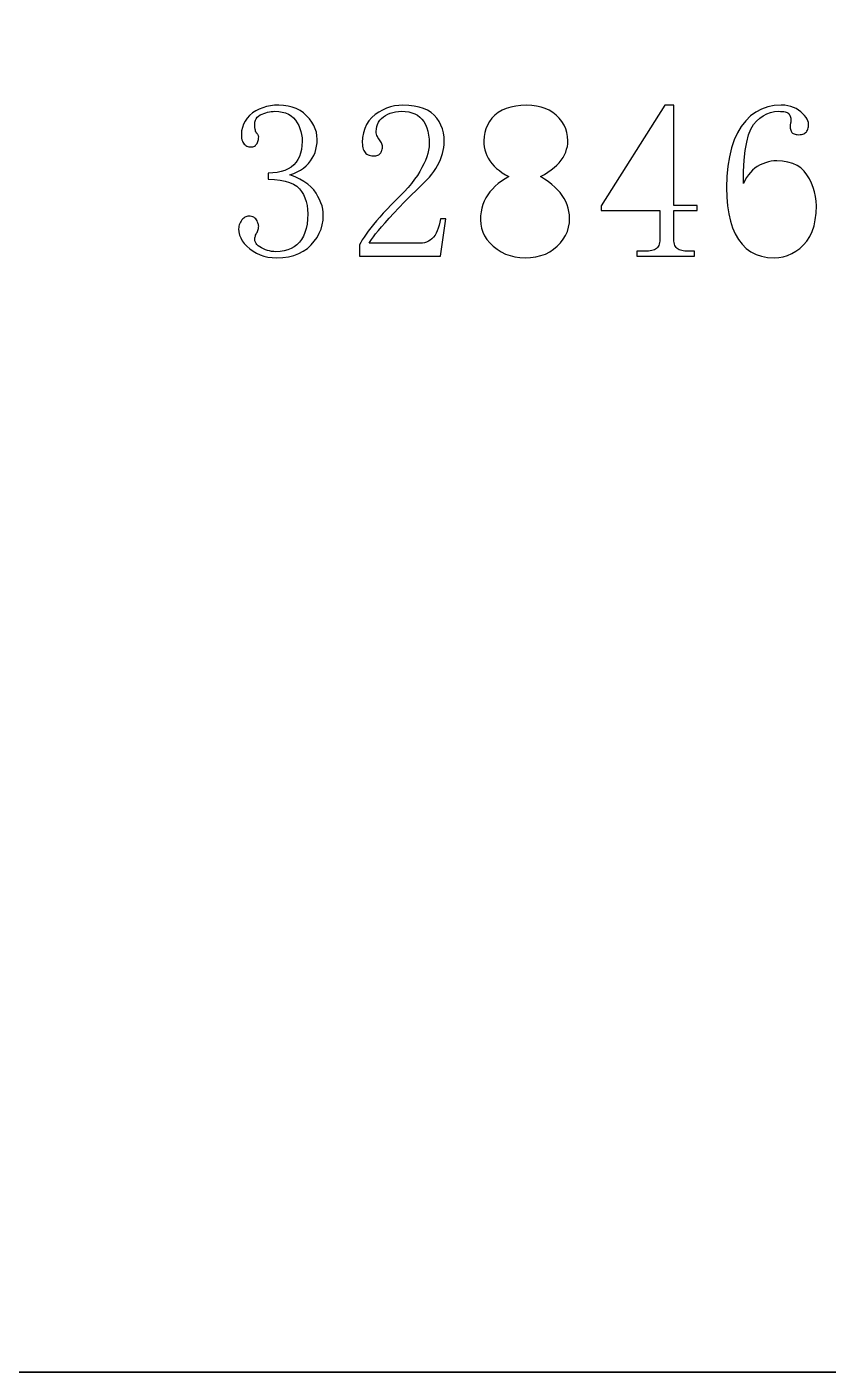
# Model space of a CAD drawing. Extents: x -190 to 190, y -140 to 140.
# Drawn here: x -116.01 to -96.03, y -140 to -106.46 of the extents above; entities that cross this region are included whole.
import ezdxf

# ---------------------------------------------------------------- set-up
doc = ezdxf.new("R2010")
doc.units = 0
doc.header["$MEASUREMENT"] = 0
doc.layers.get('0').update_dxf_attribs({"linetype": 'CONTINUOUS'})

msp = doc.modelspace()

# ---------------------------------------------------------------- linework, layer by layer
for points in [[(-190, -0.299), (-190.000996, -0.3), (-190.000996, -0.3), (-190.000996, -139), (-190.000996, -139, 0.414222), (-189, -140.000996), (-189, -140.000996), (-0.3, -140.000996), (-0.3, -140.000996), (-0.299, -140), (-0.299, -140), (-0.3, -139.999004), (-0.3, -139.999004), (-189, -139.999004), (-189, -139.999004, -0.414222), (-189.999004, -139), (-189.999004, -139), (-189.999004, -0.3), (-189.999004, -0.3), (-190, -0.299)], [(-0.300001, -140), (-189.00002, -140), (-189.00002, -140, -0.414214), (-190, -139.00001), (-190, -139.00001), (-190, -0.300007)]]:
    msp.add_lwpolyline(points, format="xyb")
for points in [[(-108.622002, -111.277998), (-108.616006, -111.161006), (-108.616006, -111.161006), (-108.62, -111.082002), (-108.62, -111.082002), (-108.630996, -111.002998), (-108.630996, -111.002998), (-108.649004, -110.922998), (-108.649004, -110.922998), (-108.675, -110.844004), (-108.675, -110.844004), (-108.707998, -110.763994), (-108.707998, -110.763994), (-108.749004, -110.685), (-108.749004, -110.685), (-108.797002, -110.605996), (-108.797002, -110.605996), (-108.854004, -110.525), (-108.854004, -110.525), (-108.924004, -110.449004), (-108.924004, -110.449004), (-109.005, -110.379004), (-109.005, -110.379004), (-109.097998, -110.312998), (-109.097998, -110.312998), (-109.203008, -110.252998), (-109.203008, -110.252998), (-109.320996, -110.197998), (-109.320996, -110.197998), (-109.449004, -110.147002), (-109.449004, -110.147002), (-109.353994, -110.112998), (-109.353994, -110.112998), (-109.265996, -110.073994), (-109.265996, -110.073994), (-109.185, -110.028994), (-109.185, -110.028994), (-109.112002, -109.98), (-109.112002, -109.98), (-109.045996, -109.925), (-109.045996, -109.925), (-108.986992, -109.865), (-108.986992, -109.865), (-108.935996, -109.8), (-108.935996, -109.8), (-108.891006, -109.735), (-108.891006, -109.735), (-108.854004, -109.665), (-108.854004, -109.665), (-108.822998, -109.592002), (-108.822998, -109.592002), (-108.8, -109.513994), (-108.8, -109.513994), (-108.782998, -109.432998), (-108.782998, -109.432998), (-108.772002, -109.347998), (-108.772002, -109.347998), (-108.769004, -109.257998), (-108.769004, -109.257998), (-108.773994, -109.172002), (-108.773994, -109.172002), (-108.79, -109.085996), (-108.79, -109.085996), (-108.816992, -109.002002), (-108.816992, -109.002002), (-108.855, -108.917998), (-108.855, -108.917998), (-108.903994, -108.836006), (-108.903994, -108.836006), (-108.962998, -108.755), (-108.962998, -108.755), (-109.033008, -108.675), (-109.033008, -108.675), (-109.112002, -108.605), (-109.112002, -108.605), (-109.197002, -108.545996), (-109.197002, -108.545996), (-109.29, -108.497002), (-109.29, -108.497002), (-109.389004, -108.46), (-109.389004, -108.46), (-109.495, -108.432998), (-109.495, -108.432998), (-109.607998, -108.416992), (-109.607998, -108.416992), (-109.727002, -108.410996), (-109.727002, -108.410996), (-109.831992, -108.415), (-109.831992, -108.415), (-109.934004, -108.427002), (-109.934004, -108.427002), (-110.031006, -108.447002), (-110.031006, -108.447002), (-110.124004, -108.475), (-110.124004, -108.475), (-110.212998, -108.51), (-110.212998, -108.51), (-110.298994, -108.553994), (-110.298994, -108.553994), (-110.38, -108.606006), (-110.38, -108.606006), (-110.454004, -108.667998), (-110.454004, -108.667998), (-110.515996, -108.735), (-110.515996, -108.735), (-110.566992, -108.807002), (-110.566992, -108.807002), (-110.607002, -108.885), (-110.607002, -108.885), (-110.635, -108.967002), (-110.635, -108.967002), (-110.652002, -109.055), (-110.652002, -109.055), (-110.657998, -109.147002), (-110.657998, -109.147002), (-110.655996, -109.192998), (-110.655996, -109.192998), (-110.652002, -109.235), (-110.652002, -109.235), (-110.645, -109.272002), (-110.645, -109.272002), (-110.635, -109.305996), (-110.635, -109.305996), (-110.621992, -109.335996), (-110.621992, -109.335996), (-110.607002, -109.362002), (-110.607002, -109.362002), (-110.587998, -109.382998), (-110.587998, -109.382998), (-110.567998, -109.402002), (-110.567998, -109.402002), (-110.545996, -109.417998), (-110.545996, -109.417998), (-110.523994, -109.43), (-110.523994, -109.43), (-110.5, -109.44), (-110.5, -109.44), (-110.475, -109.447002), (-110.475, -109.447002), (-110.449004, -109.452002), (-110.449004, -109.452002), (-110.422002, -109.452998), (-110.422002, -109.452998), (-110.395, -109.452002), (-110.395, -109.452002), (-110.371006, -109.447002), (-110.371006, -109.447002), (-110.349004, -109.44), (-110.349004, -109.44), (-110.329004, -109.43), (-110.329004, -109.43), (-110.311006, -109.417998), (-110.311006, -109.417998), (-110.295996, -109.402002), (-110.295996, -109.402002), (-110.282998, -109.382998), (-110.282998, -109.382998), (-110.267998, -109.362998), (-110.267998, -109.362998), (-110.256006, -109.34), (-110.256006, -109.34), (-110.245, -109.315996), (-110.245, -109.315996), (-110.237002, -109.291006), (-110.237002, -109.291006), (-110.232002, -109.262998), (-110.232002, -109.262998), (-110.227998, -109.233994), (-110.227998, -109.233994), (-110.226992, -109.203008), (-110.226992, -109.203008), (-110.227998, -109.187002), (-110.227998, -109.187002), (-110.232002, -109.172002), (-110.232002, -109.172002), (-110.237002, -109.157998), (-110.237002, -109.157998), (-110.245, -109.144004), (-110.245, -109.144004), (-110.256006, -109.130996), (-110.256006, -109.130996), (-110.267998, -109.117998), (-110.267998, -109.117998), (-110.282998, -109.105996), (-110.282998, -109.105996), (-110.294004, -109.087998), (-110.294004, -109.087998), (-110.302998, -109.065), (-110.302998, -109.065), (-110.311006, -109.037998), (-110.311006, -109.037998), (-110.317002, -109.006006), (-110.317002, -109.006006), (-110.320996, -108.97), (-110.320996, -108.97), (-110.324004, -108.929004), (-110.324004, -108.929004), (-110.324004, -108.882998), (-110.324004, -108.882998), (-110.320996, -108.833994), (-110.320996, -108.833994), (-110.31, -108.788994), (-110.31, -108.788994), (-110.290996, -108.749004), (-110.290996, -108.749004), (-110.265996, -108.712998), (-110.265996, -108.712998), (-110.232002, -108.682002), (-110.232002, -108.682002), (-110.192002, -108.655996), (-110.192002, -108.655996), (-110.143994, -108.632998), (-110.143994, -108.632998), (-110.097002, -108.615), (-110.097002, -108.615), (-110.05, -108.599004), (-110.05, -108.599004), (-110.004004, -108.586992), (-110.004004, -108.586992), (-109.957998, -108.577002), (-109.957998, -108.577002), (-109.912998, -108.57), (-109.912998, -108.57), (-109.867998, -108.565), (-109.867998, -108.565), (-109.824004, -108.563994), (-109.824004, -108.563994), (-109.729004, -108.568994), (-109.729004, -108.568994), (-109.640996, -108.582002), (-109.640996, -108.582002), (-109.56, -108.605), (-109.56, -108.605), (-109.487002, -108.637002), (-109.487002, -108.637002), (-109.420996, -108.677002), (-109.420996, -108.677002), (-109.362002, -108.727002), (-109.362002, -108.727002), (-109.310996, -108.786006), (-109.310996, -108.786006), (-109.265996, -108.850996), (-109.265996, -108.850996), (-109.228994, -108.92), (-109.228994, -108.92), (-109.197998, -108.992002), (-109.197998, -108.992002), (-109.175, -109.067002), (-109.175, -109.067002), (-109.157998, -109.145996), (-109.157998, -109.145996), (-109.147002, -109.227998), (-109.147002, -109.227998), (-109.144004, -109.314004), (-109.144004, -109.314004), (-109.148008, -109.417998), (-109.148008, -109.417998), (-109.160996, -109.515), (-109.160996, -109.515), (-109.182002, -109.605), (-109.182002, -109.605), (-109.211992, -109.687998), (-109.211992, -109.687998), (-109.25, -109.765), (-109.25, -109.765), (-109.297002, -109.834004), (-109.297002, -109.834004), (-109.352002, -109.897002), (-109.352002, -109.897002), (-109.415996, -109.952998), (-109.415996, -109.952998), (-109.489004, -109.999004), (-109.489004, -109.999004), (-109.572002, -110.037998), (-109.572002, -110.037998), (-109.662998, -110.067002), (-109.662998, -110.067002), (-109.762998, -110.088994), (-109.762998, -110.088994), (-109.872998, -110.100996), (-109.872998, -110.100996), (-109.990996, -110.105996), (-109.990996, -110.105996), (-109.990996, -110.257998), (-109.990996, -110.257998), (-109.835996, -110.262998), (-109.835996, -110.262998), (-109.695, -110.277998), (-109.695, -110.277998), (-109.568994, -110.302002), (-109.568994, -110.302002), (-109.457998, -110.335996), (-109.457998, -110.335996), (-109.362002, -110.379004), (-109.362002, -110.379004), (-109.28, -110.432002), (-109.28, -110.432002), (-109.212998, -110.495), (-109.212998, -110.495), (-109.157998, -110.565), (-109.157998, -110.565), (-109.110996, -110.642002), (-109.110996, -110.642002), (-109.072998, -110.725), (-109.072998, -110.725), (-109.042998, -110.813994), (-109.042998, -110.813994), (-109.022002, -110.91), (-109.022002, -110.91), (-109.008994, -111.011992), (-109.008994, -111.011992), (-109.005, -111.12), (-109.005, -111.12), (-109.008994, -111.252998), (-109.008994, -111.252998), (-109.022002, -111.376006), (-109.022002, -111.376006), (-109.042998, -111.487998), (-109.042998, -111.487998), (-109.072998, -111.589004), (-109.072998, -111.589004), (-109.110996, -111.679004), (-109.110996, -111.679004), (-109.157998, -111.759004), (-109.157998, -111.759004), (-109.212998, -111.827998), (-109.212998, -111.827998), (-109.272998, -111.891006), (-109.272998, -111.891006), (-109.34, -111.943994), (-109.34, -111.943994), (-109.415996, -111.987002), (-109.415996, -111.987002), (-109.499004, -112.020996), (-109.499004, -112.020996), (-109.59, -112.045), (-109.59, -112.045), (-109.69, -112.058994), (-109.69, -112.058994), (-109.797002, -112.063994), (-109.797002, -112.063994), (-109.852002, -112.062002), (-109.852002, -112.062002), (-109.906006, -112.056006), (-109.906006, -112.056006), (-109.957998, -112.046006), (-109.957998, -112.046006), (-110.01, -112.031992), (-110.01, -112.031992), (-110.06, -112.014004), (-110.06, -112.014004), (-110.11, -111.992998), (-110.11, -111.992998), (-110.157998, -111.967002), (-110.157998, -111.967002), (-110.202002, -111.942002), (-110.202002, -111.942002), (-110.239004, -111.915996), (-110.239004, -111.915996), (-110.27, -111.887998), (-110.27, -111.887998), (-110.294004, -111.857998), (-110.294004, -111.857998), (-110.311006, -111.827002), (-110.311006, -111.827002), (-110.320996, -111.792998), (-110.320996, -111.792998), (-110.324004, -111.757998), (-110.324004, -111.757998), (-110.324004, -111.737998), (-110.324004, -111.737998), (-110.320996, -111.717998), (-110.320996, -111.717998), (-110.317002, -111.695996), (-110.317002, -111.695996), (-110.311006, -111.675), (-110.311006, -111.675), (-110.302998, -111.652002), (-110.302998, -111.652002), (-110.294004, -111.629004), (-110.294004, -111.629004), (-110.282998, -111.606006), (-110.282998, -111.606006), (-110.267998, -111.585), (-110.267998, -111.585), (-110.256006, -111.562998), (-110.256006, -111.562998), (-110.245, -111.538994), (-110.245, -111.538994), (-110.237002, -111.512998), (-110.237002, -111.512998), (-110.232002, -111.485), (-110.232002, -111.485), (-110.227998, -111.455996), (-110.227998, -111.455996), (-110.226992, -111.425), (-110.226992, -111.425), (-110.227998, -111.407998), (-110.227998, -111.407998), (-110.232002, -111.39), (-110.232002, -111.39), (-110.237002, -111.37), (-110.237002, -111.37), (-110.245, -111.348008), (-110.245, -111.348008), (-110.256006, -111.325), (-110.256006, -111.325), (-110.267998, -111.299004), (-110.267998, -111.299004), (-110.282998, -111.272002), (-110.282998, -111.272002), (-110.3, -111.247002), (-110.3, -111.247002), (-110.320996, -111.225), (-110.320996, -111.225), (-110.345996, -111.207002), (-110.345996, -111.207002), (-110.373994, -111.192998), (-110.373994, -111.192998), (-110.405, -111.182998), (-110.405, -111.182998), (-110.439004, -111.177002), (-110.439004, -111.177002), (-110.477002, -111.175), (-110.477002, -111.175), (-110.500996, -111.177002), (-110.500996, -111.177002), (-110.525, -111.182998), (-110.525, -111.182998), (-110.549004, -111.192998), (-110.549004, -111.192998), (-110.572002, -111.207002), (-110.572002, -111.207002), (-110.596006, -111.225), (-110.596006, -111.225), (-110.62, -111.247002), (-110.62, -111.247002), (-110.643994, -111.272002), (-110.643994, -111.272002), (-110.665996, -111.300996), (-110.665996, -111.300996), (-110.685, -111.33), (-110.685, -111.33), (-110.7, -111.360996), (-110.7, -111.360996), (-110.712002, -111.392998), (-110.712002, -111.392998), (-110.72, -111.425), (-110.72, -111.425), (-110.725996, -111.459004), (-110.725996, -111.459004), (-110.727002, -111.495), (-110.727002, -111.495), (-110.722002, -111.573008), (-110.722002, -111.573008), (-110.705, -111.649004), (-110.705, -111.649004), (-110.675996, -111.722002), (-110.675996, -111.722002), (-110.637002, -111.794004), (-110.637002, -111.794004), (-110.586006, -111.862998), (-110.586006, -111.862998), (-110.522998, -111.93), (-110.522998, -111.93), (-110.449004, -111.995), (-110.449004, -111.995), (-110.367998, -112.053994), (-110.367998, -112.053994), (-110.281992, -112.102998), (-110.281992, -112.102998), (-110.191006, -112.144004), (-110.191006, -112.144004), (-110.095996, -112.176006), (-110.095996, -112.176006), (-109.995996, -112.199004), (-109.995996, -112.199004), (-109.892002, -112.212002), (-109.892002, -112.212002), (-109.782998, -112.217002), (-109.782998, -112.217002), (-109.628994, -112.21), (-109.628994, -112.21), (-109.485996, -112.190996), (-109.485996, -112.190996), (-109.352998, -112.157998), (-109.352998, -112.157998), (-109.23, -112.112998), (-109.23, -112.112998), (-109.117002, -112.053994), (-109.117002, -112.053994), (-109.013994, -111.982002), (-109.013994, -111.982002), (-108.922002, -111.897002), (-108.922002, -111.897002), (-108.841006, -111.804004), (-108.841006, -111.804004), (-108.772002, -111.707002), (-108.772002, -111.707002), (-108.715996, -111.606006), (-108.715996, -111.606006), (-108.672002, -111.500996), (-108.672002, -111.500996), (-108.640996, -111.390996), (-108.640996, -111.390996), (-108.622002, -111.277998)], [(-105.980996, -109.257998), (-105.977002, -109.37), (-105.977002, -109.37), (-105.980996, -109.45), (-105.980996, -109.45), (-105.991992, -109.532002), (-105.991992, -109.532002), (-106.01, -109.615), (-106.01, -109.615), (-106.035996, -109.700996), (-106.035996, -109.700996), (-106.068994, -109.787998), (-106.068994, -109.787998), (-106.11, -109.875996), (-106.11, -109.875996), (-106.158008, -109.967002), (-106.158008, -109.967002), (-106.21, -110.062998), (-106.21, -110.062998), (-106.27, -110.160996), (-106.27, -110.160996), (-106.339004, -110.26), (-106.339004, -110.26), (-106.416006, -110.361006), (-106.416006, -110.361006), (-106.501992, -110.464004), (-106.501992, -110.464004), (-106.597002, -110.569004), (-106.597002, -110.569004), (-106.698994, -110.675), (-106.698994, -110.675), (-106.815, -110.787998), (-106.815, -110.787998), (-106.923994, -110.897002), (-106.923994, -110.897002), (-107.026006, -111.002998), (-107.026006, -111.002998), (-107.120996, -111.103994), (-107.120996, -111.103994), (-107.21, -111.201006), (-107.21, -111.201006), (-107.290996, -111.294004), (-107.290996, -111.294004), (-107.366006, -111.382998), (-107.366006, -111.382998), (-107.433994, -111.469004), (-107.433994, -111.469004), (-107.497002, -111.55), (-107.497002, -111.55), (-107.552002, -111.628008), (-107.552002, -111.628008), (-107.602002, -111.700996), (-107.602002, -111.700996), (-107.645, -111.77), (-107.645, -111.77), (-107.682002, -111.836006), (-107.682002, -111.836006), (-107.712998, -111.897002), (-107.712998, -111.897002), (-107.712998, -112.175), (-107.712998, -112.175), (-105.699004, -112.175), (-105.699004, -112.175), (-105.561006, -111.245), (-105.561006, -111.245), (-105.699004, -111.245), (-105.699004, -111.245), (-105.712998, -111.328994), (-105.712998, -111.328994), (-105.73, -111.406992), (-105.73, -111.406992), (-105.75, -111.477998), (-105.75, -111.477998), (-105.774004, -111.543994), (-105.774004, -111.543994), (-105.802002, -111.602998), (-105.802002, -111.602998), (-105.832002, -111.656006), (-105.832002, -111.656006), (-105.865996, -111.702998), (-105.865996, -111.702998), (-105.907002, -111.743008), (-105.907002, -111.743008), (-105.95, -111.777998), (-105.95, -111.777998), (-105.995, -111.805996), (-105.995, -111.805996), (-106.042998, -111.827998), (-106.042998, -111.827998), (-106.092998, -111.842998), (-106.092998, -111.842998), (-106.145, -111.852998), (-106.145, -111.852998), (-106.198994, -111.855996), (-106.198994, -111.855996), (-107.477002, -111.855996), (-107.477002, -111.855996), (-107.452002, -111.810996), (-107.452002, -111.810996), (-107.415996, -111.757002), (-107.415996, -111.757002), (-107.368994, -111.692998), (-107.368994, -111.692998), (-107.312002, -111.62), (-107.312002, -111.62), (-107.242998, -111.537002), (-107.242998, -111.537002), (-107.164004, -111.443994), (-107.164004, -111.443994), (-107.074004, -111.342002), (-107.074004, -111.342002), (-106.972998, -111.225996), (-106.972998, -111.225996), (-106.858994, -111.101006), (-106.858994, -111.101006), (-106.732998, -110.967998), (-106.732998, -110.967998), (-106.593994, -110.825), (-106.593994, -110.825), (-106.441992, -110.672998), (-106.441992, -110.672998), (-106.279004, -110.512002), (-106.279004, -110.512002), (-106.102002, -110.342002), (-106.102002, -110.342002), (-106.032998, -110.274004), (-106.032998, -110.274004), (-105.97, -110.205), (-105.97, -110.205), (-105.911006, -110.133994), (-105.911006, -110.133994), (-105.857002, -110.062998), (-105.857002, -110.062998), (-105.809004, -109.99), (-105.809004, -109.99), (-105.765996, -109.917002), (-105.765996, -109.917002), (-105.727002, -109.842002), (-105.727002, -109.842002), (-105.694004, -109.765996), (-105.694004, -109.765996), (-105.665996, -109.691006), (-105.665996, -109.691006), (-105.642998, -109.615996), (-105.642998, -109.615996), (-105.625, -109.54), (-105.625, -109.54), (-105.612002, -109.465), (-105.612002, -109.465), (-105.605, -109.389004), (-105.605, -109.389004), (-105.601992, -109.314004), (-105.601992, -109.314004), (-105.607002, -109.205), (-105.607002, -109.205), (-105.622998, -109.102002), (-105.622998, -109.102002), (-105.647998, -109.003994), (-105.647998, -109.003994), (-105.683994, -108.91), (-105.683994, -108.91), (-105.73, -108.822002), (-105.73, -108.822002), (-105.786006, -108.738994), (-105.786006, -108.738994), (-105.852002, -108.661006), (-105.852002, -108.661006), (-105.929004, -108.595), (-105.929004, -108.595), (-106.017998, -108.539004), (-106.017998, -108.539004), (-106.117998, -108.492998), (-106.117998, -108.492998), (-106.229004, -108.457002), (-106.229004, -108.457002), (-106.351006, -108.432002), (-106.351006, -108.432002), (-106.485, -108.415996), (-106.485, -108.415996), (-106.63, -108.410996), (-106.63, -108.410996), (-106.735996, -108.415996), (-106.735996, -108.415996), (-106.84, -108.430996), (-106.84, -108.430996), (-106.940996, -108.455), (-106.940996, -108.455), (-107.04, -108.487998), (-107.04, -108.487998), (-107.137002, -108.531992), (-107.137002, -108.531992), (-107.231992, -108.585), (-107.231992, -108.585), (-107.323994, -108.646992), (-107.323994, -108.646992), (-107.409004, -108.718994), (-107.409004, -108.718994), (-107.481006, -108.8), (-107.481006, -108.8), (-107.54, -108.891006), (-107.54, -108.891006), (-107.585, -108.99), (-107.585, -108.99), (-107.617998, -109.097998), (-107.617998, -109.097998), (-107.637002, -109.215), (-107.637002, -109.215), (-107.644004, -109.342002), (-107.644004, -109.342002), (-107.642998, -109.390996), (-107.642998, -109.390996), (-107.637998, -109.435996), (-107.637998, -109.435996), (-107.630996, -109.475996), (-107.630996, -109.475996), (-107.620996, -109.512002), (-107.620996, -109.512002), (-107.607998, -109.543008), (-107.607998, -109.543008), (-107.592998, -109.57), (-107.592998, -109.57), (-107.574004, -109.592002), (-107.574004, -109.592002), (-107.552998, -109.614004), (-107.552998, -109.614004), (-107.529004, -109.632998), (-107.529004, -109.632998), (-107.502002, -109.647998), (-107.502002, -109.647998), (-107.472002, -109.66), (-107.472002, -109.66), (-107.44, -109.667998), (-107.44, -109.667998), (-107.404004, -109.672998), (-107.404004, -109.672998), (-107.366006, -109.675), (-107.366006, -109.675), (-107.335996, -109.674004), (-107.335996, -109.674004), (-107.307002, -109.670996), (-107.307002, -109.670996), (-107.280996, -109.665), (-107.280996, -109.665), (-107.257002, -109.656992), (-107.257002, -109.656992), (-107.235996, -109.647002), (-107.235996, -109.647002), (-107.215996, -109.633994), (-107.215996, -109.633994), (-107.198994, -109.62), (-107.198994, -109.62), (-107.185, -109.602998), (-107.185, -109.602998), (-107.172002, -109.582998), (-107.172002, -109.582998), (-107.162002, -109.562002), (-107.162002, -109.562002), (-107.153994, -109.537998), (-107.153994, -109.537998), (-107.147998, -109.512002), (-107.147998, -109.512002), (-107.145, -109.484004), (-107.145, -109.484004), (-107.143994, -109.452998), (-107.143994, -109.452998), (-107.145, -109.429004), (-107.145, -109.429004), (-107.15, -109.403994), (-107.15, -109.403994), (-107.157002, -109.379004), (-107.157002, -109.379004), (-107.167002, -109.352998), (-107.167002, -109.352998), (-107.179004, -109.327002), (-107.179004, -109.327002), (-107.195, -109.3), (-107.195, -109.3), (-107.212998, -109.272002), (-107.212998, -109.272002), (-107.235, -109.247998), (-107.235, -109.247998), (-107.253994, -109.220996), (-107.253994, -109.220996), (-107.268994, -109.192998), (-107.268994, -109.192998), (-107.280996, -109.164004), (-107.280996, -109.164004), (-107.29, -109.132002), (-107.29, -109.132002), (-107.295, -109.099004), (-107.295, -109.099004), (-107.297002, -109.063994), (-107.297002, -109.063994), (-107.292998, -109.002002), (-107.292998, -109.002002), (-107.282002, -108.943994), (-107.282002, -108.943994), (-107.263994, -108.888994), (-107.263994, -108.888994), (-107.237998, -108.837002), (-107.237998, -108.837002), (-107.205, -108.788994), (-107.205, -108.788994), (-107.164004, -108.744004), (-107.164004, -108.744004), (-107.115996, -108.702998), (-107.115996, -108.702998), (-107.062998, -108.666006), (-107.062998, -108.666006), (-107.005996, -108.635), (-107.005996, -108.635), (-106.945996, -108.608994), (-106.945996, -108.608994), (-106.882998, -108.59), (-106.882998, -108.59), (-106.816006, -108.575), (-106.816006, -108.575), (-106.745, -108.567002), (-106.745, -108.567002), (-106.671992, -108.563994), (-106.671992, -108.563994), (-106.576006, -108.567998), (-106.576006, -108.567998), (-106.487998, -108.58), (-106.487998, -108.58), (-106.407002, -108.6), (-106.407002, -108.6), (-106.334004, -108.627998), (-106.334004, -108.627998), (-106.267998, -108.662998), (-106.267998, -108.662998), (-106.209004, -108.707002), (-106.209004, -108.707002), (-106.158008, -108.757998), (-106.158008, -108.757998), (-106.11, -108.822002), (-106.11, -108.822002), (-106.068994, -108.892998), (-106.068994, -108.892998), (-106.035996, -108.972998), (-106.035996, -108.972998), (-106.01, -109.06), (-106.01, -109.06), (-105.991992, -109.155), (-105.991992, -109.155), (-105.980996, -109.257998)], [(-103.547002, -108.410996), (-103.689004, -108.415996), (-103.689004, -108.415996), (-103.821006, -108.432002), (-103.821006, -108.432002), (-103.943994, -108.457002), (-103.943994, -108.457002), (-104.057002, -108.492998), (-104.057002, -108.492998), (-104.16, -108.539004), (-104.16, -108.539004), (-104.254004, -108.595), (-104.254004, -108.595), (-104.337998, -108.661006), (-104.337998, -108.661006), (-104.411992, -108.738994), (-104.411992, -108.738994), (-104.474004, -108.820996), (-104.474004, -108.820996), (-104.525, -108.907998), (-104.525, -108.907998), (-104.565, -108.998994), (-104.565, -108.998994), (-104.592998, -109.095), (-104.592998, -109.095), (-104.61, -109.195), (-104.61, -109.195), (-104.616006, -109.3), (-104.616006, -109.3), (-104.612998, -109.377998), (-104.612998, -109.377998), (-104.603994, -109.453994), (-104.603994, -109.453994), (-104.587998, -109.527998), (-104.587998, -109.527998), (-104.565996, -109.599004), (-104.565996, -109.599004), (-104.537998, -109.669004), (-104.537998, -109.669004), (-104.503994, -109.736006), (-104.503994, -109.736006), (-104.462998, -109.8), (-104.462998, -109.8), (-104.412998, -109.865996), (-104.412998, -109.865996), (-104.356992, -109.927998), (-104.356992, -109.927998), (-104.295, -109.987002), (-104.295, -109.987002), (-104.227998, -110.042998), (-104.227998, -110.042998), (-104.153994, -110.095), (-104.153994, -110.095), (-104.075996, -110.143994), (-104.075996, -110.143994), (-103.991006, -110.188994), (-103.991006, -110.188994), (-104.087002, -110.246006), (-104.087002, -110.246006), (-104.175996, -110.306006), (-104.175996, -110.306006), (-104.257998, -110.367998), (-104.257998, -110.367998), (-104.333994, -110.434004), (-104.333994, -110.434004), (-104.402002, -110.502002), (-104.402002, -110.502002), (-104.464004, -110.572998), (-104.464004, -110.572998), (-104.519004, -110.647002), (-104.519004, -110.647002), (-104.567002, -110.725), (-104.567002, -110.725), (-104.607002, -110.806006), (-104.607002, -110.806006), (-104.640996, -110.890996), (-104.640996, -110.890996), (-104.666006, -110.981006), (-104.666006, -110.981006), (-104.685, -111.074004), (-104.685, -111.074004), (-104.695996, -111.170996), (-104.695996, -111.170996), (-104.699004, -111.272002), (-104.699004, -111.272002), (-104.693008, -111.377998), (-104.693008, -111.377998), (-104.672998, -111.479004), (-104.672998, -111.479004), (-104.640996, -111.575996), (-104.640996, -111.575996), (-104.595, -111.668994), (-104.595, -111.668994), (-104.535996, -111.757998), (-104.535996, -111.757998), (-104.465, -111.844004), (-104.465, -111.844004), (-104.38, -111.925), (-104.38, -111.925), (-104.282002, -112.002998), (-104.282002, -112.002998), (-104.179004, -112.067998), (-104.179004, -112.067998), (-104.070996, -112.122002), (-104.070996, -112.122002), (-103.958008, -112.162998), (-103.958008, -112.162998), (-103.84, -112.193008), (-103.84, -112.193008), (-103.717002, -112.210996), (-103.717002, -112.210996), (-103.587998, -112.217002), (-103.587998, -112.217002), (-103.449004, -112.210996), (-103.449004, -112.210996), (-103.318994, -112.193008), (-103.318994, -112.193008), (-103.196006, -112.162998), (-103.196006, -112.162998), (-103.08, -112.122002), (-103.08, -112.122002), (-102.972998, -112.067998), (-102.972998, -112.067998), (-102.874004, -112.002998), (-102.874004, -112.002998), (-102.782998, -111.925), (-102.782998, -111.925), (-102.702002, -111.842998), (-102.702002, -111.842998), (-102.632998, -111.755), (-102.632998, -111.755), (-102.577002, -111.662002), (-102.577002, -111.662002), (-102.532998, -111.562002), (-102.532998, -111.562002), (-102.502002, -111.457002), (-102.502002, -111.457002), (-102.482998, -111.347002), (-102.482998, -111.347002), (-102.477002, -111.230996), (-102.477002, -111.230996), (-102.480996, -111.143994), (-102.480996, -111.143994), (-102.492002, -111.06), (-102.492002, -111.06), (-102.51, -110.976006), (-102.51, -110.976006), (-102.535996, -110.895), (-102.535996, -110.895), (-102.568994, -110.815), (-102.568994, -110.815), (-102.61, -110.737998), (-102.61, -110.737998), (-102.657998, -110.660996), (-102.657998, -110.660996), (-102.712998, -110.59), (-102.712998, -110.59), (-102.775996, -110.520996), (-102.775996, -110.520996), (-102.845996, -110.451992), (-102.845996, -110.451992), (-102.922998, -110.385), (-102.922998, -110.385), (-103.007998, -110.317998), (-103.007998, -110.317998), (-103.1, -110.252998), (-103.1, -110.252998), (-103.198994, -110.188994), (-103.198994, -110.188994), (-103.104004, -110.137002), (-103.104004, -110.137002), (-103.015996, -110.082002), (-103.015996, -110.082002), (-102.935, -110.027002), (-102.935, -110.027002), (-102.862002, -109.968994), (-102.862002, -109.968994), (-102.796006, -109.91), (-102.796006, -109.91), (-102.737002, -109.848994), (-102.737002, -109.848994), (-102.686006, -109.785996), (-102.686006, -109.785996), (-102.641006, -109.719004), (-102.641006, -109.719004), (-102.604004, -109.65), (-102.604004, -109.65), (-102.572998, -109.581006), (-102.572998, -109.581006), (-102.55, -109.512002), (-102.55, -109.512002), (-102.532998, -109.442002), (-102.532998, -109.442002), (-102.522002, -109.370996), (-102.522002, -109.370996), (-102.518994, -109.3), (-102.518994, -109.3), (-102.525, -109.195), (-102.525, -109.195), (-102.542998, -109.095), (-102.542998, -109.095), (-102.572002, -108.998994), (-102.572002, -108.998994), (-102.614004, -108.907998), (-102.614004, -108.907998), (-102.667998, -108.820996), (-102.667998, -108.820996), (-102.732998, -108.738994), (-102.732998, -108.738994), (-102.811006, -108.661006), (-102.811006, -108.661006), (-102.894004, -108.595), (-102.894004, -108.595), (-102.983994, -108.539004), (-102.983994, -108.539004), (-103.082002, -108.492998), (-103.082002, -108.492998), (-103.187002, -108.457002), (-103.187002, -108.457002), (-103.3, -108.432002), (-103.3, -108.432002), (-103.418994, -108.415996), (-103.418994, -108.415996), (-103.547002, -108.410996)], [(-99.88, -108.410996), (-100.102002, -108.410996), (-100.102002, -108.410996), (-101.685996, -110.925), (-101.685996, -110.925), (-101.685996, -111.036006), (-101.685996, -111.036006), (-100.227002, -111.036006), (-100.227002, -111.036006), (-100.227002, -111.757998), (-100.227002, -111.757998), (-100.229004, -111.8), (-100.229004, -111.8), (-100.234004, -111.838994), (-100.234004, -111.838994), (-100.242998, -111.874004), (-100.242998, -111.874004), (-100.254004, -111.905996), (-100.254004, -111.905996), (-100.27, -111.933994), (-100.27, -111.933994), (-100.287998, -111.959004), (-100.287998, -111.959004), (-100.310996, -111.980996), (-100.310996, -111.980996), (-100.332998, -111.998994), (-100.332998, -111.998994), (-100.359004, -112.015), (-100.359004, -112.015), (-100.390996, -112.026992), (-100.390996, -112.026992), (-100.426006, -112.037002), (-100.426006, -112.037002), (-100.465996, -112.044004), (-100.465996, -112.044004), (-100.510996, -112.048994), (-100.510996, -112.048994), (-100.560996, -112.05), (-100.560996, -112.05), (-100.797002, -112.05), (-100.797002, -112.05), (-100.797002, -112.175), (-100.797002, -112.175), (-99.366006, -112.175), (-99.366006, -112.175), (-99.366006, -112.05), (-99.366006, -112.05), (-99.560996, -112.05), (-99.560996, -112.05), (-99.602998, -112.048994), (-99.602998, -112.048994), (-99.642002, -112.044004), (-99.642002, -112.044004), (-99.679004, -112.037002), (-99.679004, -112.037002), (-99.712998, -112.026992), (-99.712998, -112.026992), (-99.742998, -112.015), (-99.742998, -112.015), (-99.770996, -111.998994), (-99.770996, -111.998994), (-99.797002, -111.980996), (-99.797002, -111.980996), (-99.818994, -111.959004), (-99.818994, -111.959004), (-99.837998, -111.933994), (-99.837998, -111.933994), (-99.852998, -111.905996), (-99.852998, -111.905996), (-99.865, -111.874004), (-99.865, -111.874004), (-99.872998, -111.838994), (-99.872998, -111.838994), (-99.877998, -111.8), (-99.877998, -111.8), (-99.88, -111.757998), (-99.88, -111.757998), (-99.88, -111.036006), (-99.88, -111.036006), (-99.297002, -111.036006), (-99.297002, -111.036006), (-99.297002, -110.910996), (-99.297002, -110.910996), (-99.88, -110.910996), (-99.88, -110.910996), (-99.88, -108.410996)], [(-97.199004, -108.410996), (-97.372998, -108.421992), (-97.372998, -108.421992), (-97.535996, -108.453994), (-97.535996, -108.453994), (-97.689004, -108.507998), (-97.689004, -108.507998), (-97.832002, -108.584004), (-97.832002, -108.584004), (-97.965, -108.680996), (-97.965, -108.680996), (-98.087002, -108.799004), (-98.087002, -108.799004), (-98.199004, -108.939004), (-98.199004, -108.939004), (-98.295, -109.099004), (-98.295, -109.099004), (-98.375996, -109.279004), (-98.375996, -109.279004), (-98.442998, -109.477998), (-98.442998, -109.477998), (-98.494004, -109.695996), (-98.494004, -109.695996), (-98.530996, -109.934004), (-98.530996, -109.934004), (-98.552998, -110.191006), (-98.552998, -110.191006), (-98.560996, -110.467002), (-98.560996, -110.467002), (-98.555, -110.701006), (-98.555, -110.701006), (-98.537002, -110.917998), (-98.537002, -110.917998), (-98.507002, -111.119004), (-98.507002, -111.119004), (-98.465, -111.304004), (-98.465, -111.304004), (-98.412002, -111.472002), (-98.412002, -111.472002), (-98.346006, -111.622998), (-98.346006, -111.622998), (-98.269004, -111.757998), (-98.269004, -111.757998), (-98.176006, -111.88), (-98.176006, -111.88), (-98.072002, -111.982998), (-98.072002, -111.982998), (-97.956006, -112.067002), (-97.956006, -112.067002), (-97.829004, -112.132998), (-97.829004, -112.132998), (-97.690996, -112.178994), (-97.690996, -112.178994), (-97.540996, -112.207002), (-97.540996, -112.207002), (-97.38, -112.217002), (-97.38, -112.217002), (-97.262998, -112.21), (-97.262998, -112.21), (-97.15, -112.190996), (-97.15, -112.190996), (-97.041006, -112.157998), (-97.041006, -112.157998), (-96.936006, -112.112998), (-96.936006, -112.112998), (-96.833994, -112.053994), (-96.833994, -112.053994), (-96.737002, -111.982002), (-96.737002, -111.982002), (-96.644004, -111.897002), (-96.644004, -111.897002), (-96.559004, -111.799004), (-96.559004, -111.799004), (-96.487002, -111.688008), (-96.487002, -111.688008), (-96.428994, -111.562002), (-96.428994, -111.562002), (-96.382998, -111.422998), (-96.382998, -111.422998), (-96.350996, -111.271006), (-96.350996, -111.271006), (-96.330996, -111.105), (-96.330996, -111.105), (-96.323994, -110.925), (-96.323994, -110.925), (-96.328994, -110.803994), (-96.328994, -110.803994), (-96.344004, -110.685996), (-96.344004, -110.685996), (-96.367998, -110.570996), (-96.367998, -110.570996), (-96.401992, -110.46), (-96.401992, -110.46), (-96.445, -110.352998), (-96.445, -110.352998), (-96.497998, -110.247998), (-96.497998, -110.247998), (-96.560996, -110.147002), (-96.560996, -110.147002), (-96.63, -110.055), (-96.63, -110.055), (-96.712998, -109.977002), (-96.712998, -109.977002), (-96.807002, -109.913994), (-96.807002, -109.913994), (-96.914004, -109.863994), (-96.914004, -109.863994), (-97.034004, -109.829004), (-97.034004, -109.829004), (-97.166006, -109.807002), (-97.166006, -109.807002), (-97.310996, -109.8), (-97.310996, -109.8), (-97.382002, -109.802998), (-97.382002, -109.802998), (-97.452002, -109.810996), (-97.452002, -109.810996), (-97.522002, -109.825996), (-97.522002, -109.825996), (-97.591992, -109.846006), (-97.591992, -109.846006), (-97.661006, -109.870996), (-97.661006, -109.870996), (-97.728994, -109.902002), (-97.728994, -109.902002), (-97.797002, -109.939004), (-97.797002, -109.939004), (-97.857998, -109.982002), (-97.857998, -109.982002), (-97.915996, -110.031006), (-97.915996, -110.031006), (-97.969004, -110.086006), (-97.969004, -110.086006), (-98.018994, -110.147998), (-98.018994, -110.147998), (-98.065, -110.215), (-98.065, -110.215), (-98.105996, -110.289004), (-98.105996, -110.289004), (-98.142998, -110.367998), (-98.142998, -110.367998), (-98.144004, -110.367998), (-98.144004, -110.367998), (-98.139004, -110.060996), (-98.139004, -110.060996), (-98.123994, -109.785), (-98.123994, -109.785), (-98.097998, -109.540996), (-98.097998, -109.540996), (-98.062002, -109.330996), (-98.062002, -109.330996), (-98.016006, -109.154004), (-98.016006, -109.154004), (-97.96, -109.008994), (-97.96, -109.008994), (-97.893994, -108.897002), (-97.893994, -108.897002), (-97.816992, -108.809004), (-97.816992, -108.809004), (-97.735, -108.733994), (-97.735, -108.733994), (-97.65, -108.672998), (-97.65, -108.672998), (-97.561006, -108.625), (-97.561006, -108.625), (-97.467002, -108.590996), (-97.467002, -108.590996), (-97.37, -108.570996), (-97.37, -108.570996), (-97.268994, -108.563994), (-97.268994, -108.563994), (-97.22, -108.565), (-97.22, -108.565), (-97.175996, -108.567002), (-97.175996, -108.567002), (-97.136992, -108.572002), (-97.136992, -108.572002), (-97.102998, -108.577998), (-97.102998, -108.577998), (-97.075, -108.585), (-97.075, -108.585), (-97.051006, -108.595), (-97.051006, -108.595), (-97.032998, -108.606006), (-97.032998, -108.606006), (-97.014004, -108.622002), (-97.014004, -108.622002), (-96.998994, -108.640996), (-96.998994, -108.640996), (-96.986006, -108.661006), (-96.986006, -108.661006), (-96.975996, -108.682998), (-96.975996, -108.682998), (-96.969004, -108.705996), (-96.969004, -108.705996), (-96.965, -108.732002), (-96.965, -108.732002), (-96.963008, -108.757998), (-96.963008, -108.757998), (-96.963008, -108.842002), (-96.963008, -108.842002), (-96.966992, -108.854004), (-96.966992, -108.854004), (-96.972998, -108.877998), (-96.972998, -108.877998), (-96.975, -108.888994), (-96.975, -108.888994), (-96.977002, -108.912998), (-96.977002, -108.912998), (-96.977002, -108.925), (-96.977002, -108.925), (-96.975996, -108.956006), (-96.975996, -108.956006), (-96.974004, -108.984004), (-96.974004, -108.984004), (-96.97, -109.01), (-96.97, -109.01), (-96.964004, -109.034004), (-96.964004, -109.034004), (-96.955996, -109.056006), (-96.955996, -109.056006), (-96.947002, -109.075), (-96.947002, -109.075), (-96.936006, -109.092002), (-96.936006, -109.092002), (-96.919004, -109.107002), (-96.919004, -109.107002), (-96.899004, -109.118994), (-96.899004, -109.118994), (-96.877998, -109.128994), (-96.877998, -109.128994), (-96.854004, -109.137002), (-96.854004, -109.137002), (-96.827998, -109.142998), (-96.827998, -109.142998), (-96.8, -109.145996), (-96.8, -109.145996), (-96.768994, -109.147002), (-96.768994, -109.147002), (-96.730996, -109.145996), (-96.730996, -109.145996), (-96.695996, -109.142002), (-96.695996, -109.142002), (-96.665, -109.135), (-96.665, -109.135), (-96.637002, -109.125), (-96.637002, -109.125), (-96.612998, -109.112002), (-96.612998, -109.112002), (-96.592002, -109.095996), (-96.592002, -109.095996), (-96.574004, -109.077998), (-96.574004, -109.077998), (-96.56, -109.057002), (-96.56, -109.057002), (-96.547002, -109.034004), (-96.547002, -109.034004), (-96.537002, -109.007998), (-96.537002, -109.007998), (-96.529004, -108.98), (-96.529004, -108.98), (-96.522998, -108.95), (-96.522998, -108.95), (-96.52, -108.917998), (-96.52, -108.917998), (-96.519004, -108.882998), (-96.519004, -108.882998), (-96.522998, -108.842998), (-96.522998, -108.842998), (-96.535, -108.802002), (-96.535, -108.802002), (-96.555, -108.759004), (-96.555, -108.759004), (-96.582002, -108.715996), (-96.582002, -108.715996), (-96.617998, -108.671006), (-96.617998, -108.671006), (-96.662002, -108.625), (-96.662002, -108.625), (-96.712998, -108.577998), (-96.712998, -108.577998), (-96.767998, -108.534004), (-96.767998, -108.534004), (-96.827002, -108.496006), (-96.827002, -108.496006), (-96.890996, -108.465996), (-96.890996, -108.465996), (-96.960996, -108.442002), (-96.960996, -108.442002), (-97.035, -108.425), (-97.035, -108.425), (-97.115, -108.415), (-97.115, -108.415), (-97.199004, -108.410996)]]:
    msp.add_lwpolyline(points)

doc.saveas('drawing.dxf')
